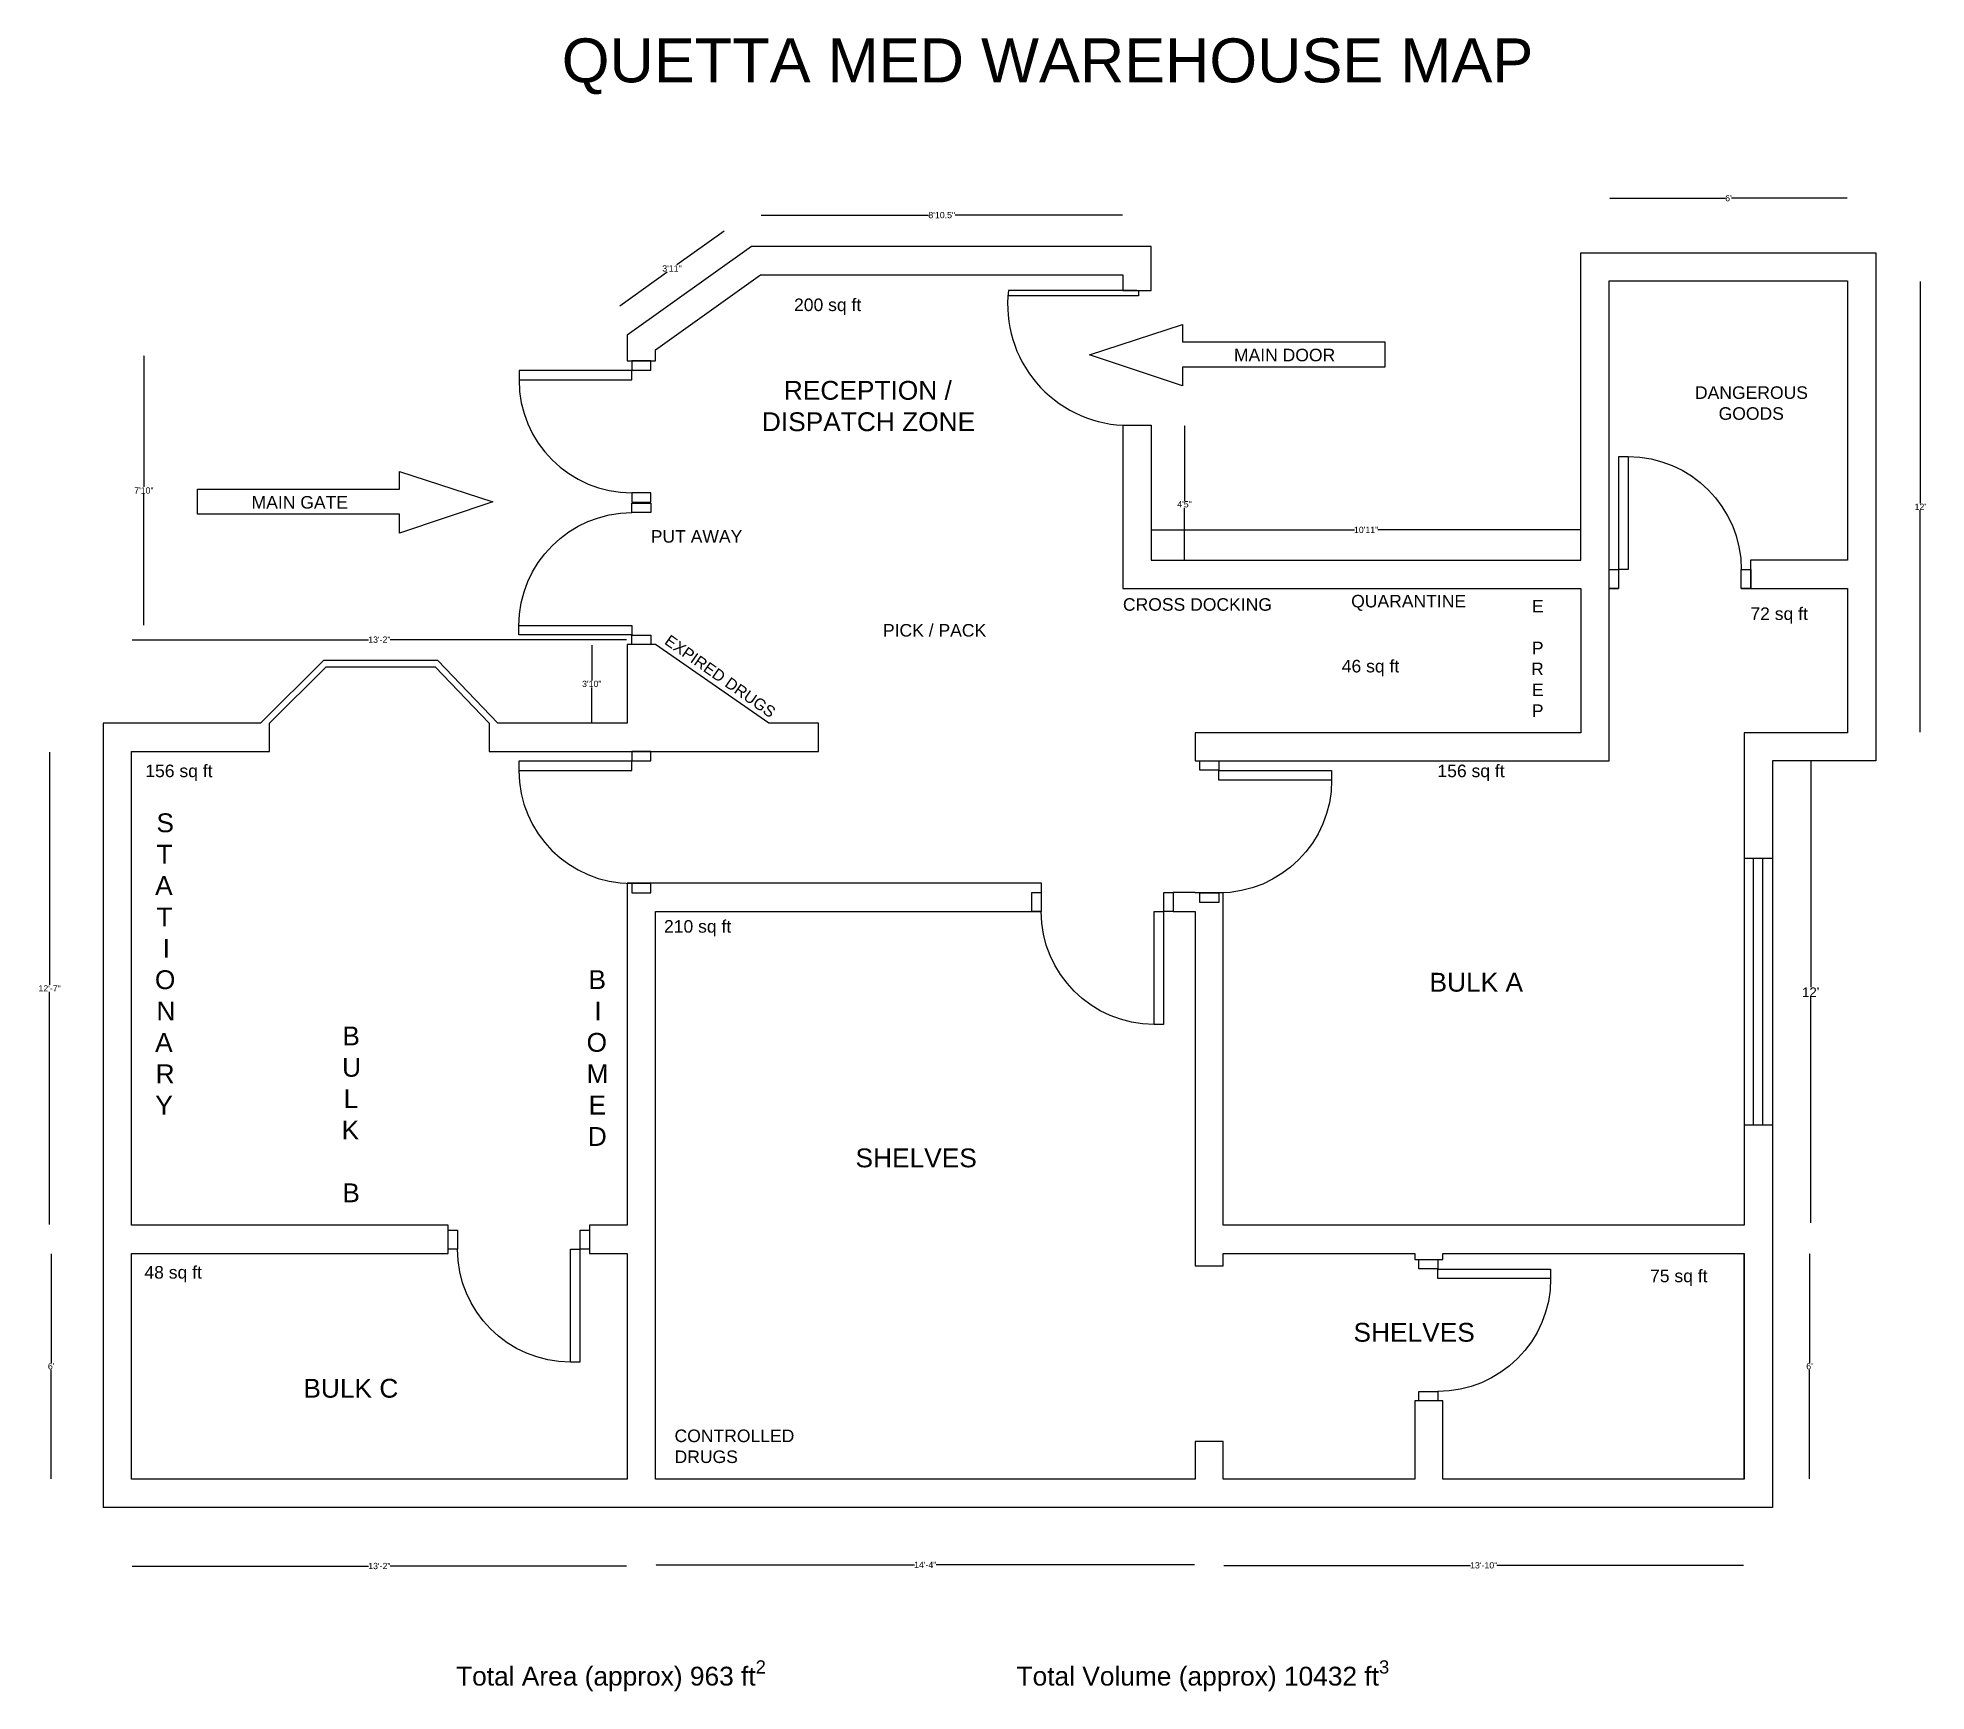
# Model space of a CAD drawing. Header units: inches. Extents: x 10 to 612, y -21 to 506.
import ezdxf

# ---------------------------------------------------------------- set-up
doc = ezdxf.new("R2010")
doc.units = ezdxf.units.IN
doc.header["$MEASUREMENT"] = 0
doc.layers.add('Door', color=6, linetype='Continuous')
doc.styles.get("Standard").update_dxf_attribs({"font": 'arial.ttf', "height": 2})
doc.dimstyles.get("Standard").update_dxf_attribs({"dimtxt": 3, "dimasz": 0.18, "dimexe": 0.18, "dimexo": 0.0625, "dimgap": 0.09, "dimtad": 0, "dimtih": 1, "dimtoh": 1, "dimdec": 0, "dimzin": 0, "dimdsep": 46, "dimlunit": 3, "dimtxsty": 'Standard', "dimcen": 0.09, "dimse1": 1, "dimse2": 1, "dimadec": 0, "dimazin": 0, "dimtfac": 1, "dimtdec": 0, "dimtofl": 0, "dimtmove": 0, "dimatfit": 3, "dimfxl": 1, "dimtolj": 1, "dimtzin": 0, "dimarcsym": 0})

# ---------------------------------------------------------------- blocks, each defined once
blk = doc.blocks.new('Door1')
at = {"layer": 'Door'}
for points in [[(-6.09, 6), (-6.09, 6), (-3.09, 6), (-3.09, 6), (-3.09, 42), (-3.09, 42), (-6.09, 42), (-6.09, 42)], [(-45.09, 0), (-45.09, 0), (-42.09, 0), (-42.09, 0), (-42.09, 6), (-42.09, 6), (-45.09, 6), (-45.09, 6)], [(-3, 0), (-3, 0), (0, 0), (0, 0), (0, 6), (0, 6), (-3, 6), (-3, 6)]]:
    blk.add_lwpolyline(points, close=True, dxfattribs=at)
blk.add_arc((-6.09, 6), 36, 90, 180, dxfattribs=at)
blk = doc.blocks.new('*D17')
at = {"color": 0, "lineweight": -2, "transparency": 16777216}
for p, q in [((575.24, 275.53), (575.24, 203.58)), ((575.24, 128.43), (575.24, 200.39))]:
    blk.add_line(p, q, dxfattribs=at)
at = {"color": 0, "transparency": 16777216}
for points in [[(575.21, 275.53), (575.27, 275.53), (575.24, 275.71)], [(575.21, 128.43), (575.27, 128.43), (575.24, 128.25)]]:
    blk.add_solid(points, dxfattribs=at)
at = {"layer": 'Defpoints', "color": 0, "transparency": 16777216}
for p in [(563.02, 275.71), (563.02, 128.25), (575.24, 128.25)]:
    blk.add_point(p, dxfattribs=at)
at = {"color": 0, "transparency": 16777216, "insert": (575.24, 201.98), "char_height": 2, "attachment_point": 5}
blk.add_mtext("\\A1;{\\H1.5x;12'}", dxfattribs=at)
blk = doc.blocks.new('*D18')
at = {"color": 0, "lineweight": -2, "transparency": 16777216}
for p, q in [((574.86, 118.53), (574.86, 83.82)), ((574.86, 46.89), (574.86, 81.6))]:
    blk.add_line(p, q, dxfattribs=at)
at = {"color": 0, "transparency": 16777216}
for points in [[(574.83, 118.53), (574.89, 118.53), (574.86, 118.71)], [(574.83, 46.89), (574.89, 46.89), (574.86, 46.71)]]:
    blk.add_solid(points, dxfattribs=at)
at = {"layer": 'Defpoints', "color": 0, "transparency": 16777216}
for p in [(554.02, 118.71), (554.02, 46.71), (574.86, 46.71)]:
    blk.add_point(p, dxfattribs=at)
at = {"color": 0, "transparency": 16777216, "insert": (574.86, 82.71), "char_height": 2, "attachment_point": 5}
blk.add_mtext("\\A1;6'", dxfattribs=at)
blk = doc.blocks.new('*D19')
at = {"color": 0, "lineweight": -2, "transparency": 16777216}
for p, q in [((610.17, 428.53), (610.17, 357.81)), ((610.17, 284.89), (610.17, 355.62))]:
    blk.add_line(p, q, dxfattribs=at)
at = {"color": 0, "transparency": 16777216}
for points in [[(610.14, 428.53), (610.2, 428.53), (610.17, 428.71)], [(610.14, 284.89), (610.2, 284.89), (610.17, 284.71)]]:
    blk.add_solid(points, dxfattribs=at)
at = {"layer": 'Defpoints', "color": 0, "transparency": 16777216}
for p in [(587.02, 428.71), (587.02, 284.71), (610.17, 284.71)]:
    blk.add_point(p, dxfattribs=at)
at = {"color": 0, "transparency": 16777216, "insert": (610.17, 356.71), "char_height": 2, "attachment_point": 5}
blk.add_mtext("\\A1;12'", dxfattribs=at)
blk = doc.blocks.new('*D20')
at = {"color": 0, "lineweight": -2, "transparency": 16777216}
for p, q in [((388.2, 19.27), (466.81, 19.27)), ((553.84, 19.27), (475.23, 19.27))]:
    blk.add_line(p, q, dxfattribs=at)
at = {"color": 0, "transparency": 16777216}
for points in [[(388.2, 19.3), (388.2, 19.24), (388.02, 19.27)], [(553.84, 19.3), (553.84, 19.24), (554.02, 19.27)]]:
    blk.add_solid(points, dxfattribs=at)
at = {"layer": 'Defpoints', "color": 0, "transparency": 16777216}
for p in [(388.02, 46.71), (554.02, 46.71), (388.02, 19.27)]:
    blk.add_point(p, dxfattribs=at)
at = {"color": 0, "transparency": 16777216, "insert": (471.02, 19.27), "char_height": 2, "attachment_point": 5}
blk.add_mtext('\\A1;13\'-10"', dxfattribs=at)
blk = doc.blocks.new('*D21')
at = {"color": 0, "lineweight": -2, "transparency": 16777216}
for p, q in [((207.2, 19.42), (289.59, 19.42)), ((378.84, 19.42), (296.45, 19.42))]:
    blk.add_line(p, q, dxfattribs=at)
at = {"color": 0, "transparency": 16777216}
for points in [[(207.2, 19.45), (207.2, 19.39), (207.02, 19.42)], [(378.84, 19.45), (378.84, 19.39), (379.02, 19.42)]]:
    blk.add_solid(points, dxfattribs=at)
at = {"layer": 'Defpoints', "color": 0, "transparency": 16777216}
for p in [(207.02, 46.71), (379.02, 46.71), (207.02, 19.42)]:
    blk.add_point(p, dxfattribs=at)
at = {"color": 0, "transparency": 16777216, "insert": (293.02, 19.42), "char_height": 2, "attachment_point": 5}
blk.add_mtext('\\A1;14\'-4"', dxfattribs=at)
blk = doc.blocks.new('*D22')
at = {"color": 0, "lineweight": -2, "transparency": 16777216}
for p, q in [((40.2, 19.05), (115.59, 19.05)), ((197.84, 19.05), (122.45, 19.05))]:
    blk.add_line(p, q, dxfattribs=at)
at = {"color": 0, "transparency": 16777216}
for points in [[(40.2, 19.08), (40.2, 19.02), (40.02, 19.05)], [(197.84, 19.08), (197.84, 19.02), (198.02, 19.05)]]:
    blk.add_solid(points, dxfattribs=at)
at = {"layer": 'Defpoints', "color": 0, "transparency": 16777216}
for p in [(40.02, 46.71), (198.02, 46.71), (40.02, 19.05)]:
    blk.add_point(p, dxfattribs=at)
at = {"color": 0, "transparency": 16777216, "insert": (119.02, 19.05), "char_height": 2, "attachment_point": 5}
blk.add_mtext('\\A1;13\'-2"', dxfattribs=at)
blk = doc.blocks.new('*D23')
at = {"color": 0, "lineweight": -2, "transparency": 16777216}
for p, q in [((14.41, 118.53), (14.41, 83.82)), ((14.41, 46.89), (14.41, 81.6))]:
    blk.add_line(p, q, dxfattribs=at)
at = {"color": 0, "transparency": 16777216}
for points in [[(14.38, 118.53), (14.44, 118.53), (14.41, 118.71)], [(14.38, 46.89), (14.44, 46.89), (14.41, 46.71)]]:
    blk.add_solid(points, dxfattribs=at)
at = {"layer": 'Defpoints', "color": 0, "transparency": 16777216}
for p in [(14.41, 118.71), (40.02, 118.71), (40.02, 46.71)]:
    blk.add_point(p, dxfattribs=at)
at = {"color": 0, "transparency": 16777216, "insert": (14.41, 82.71), "char_height": 2, "attachment_point": 5}
blk.add_mtext("\\A1;6'", dxfattribs=at)
blk = doc.blocks.new('*D24')
at = {"color": 0, "lineweight": -2, "transparency": 16777216}
for p, q in [((13.92, 278.53), (13.92, 204.31)), ((13.92, 127.89), (13.92, 202.12))]:
    blk.add_line(p, q, dxfattribs=at)
at = {"color": 0, "transparency": 16777216}
for points in [[(13.89, 278.53), (13.95, 278.53), (13.92, 278.71)], [(13.89, 127.89), (13.95, 127.89), (13.92, 127.71)]]:
    blk.add_solid(points, dxfattribs=at)
at = {"layer": 'Defpoints', "color": 0, "transparency": 16777216}
for p in [(13.92, 278.71), (40.02, 278.71), (40.02, 127.71)]:
    blk.add_point(p, dxfattribs=at)
at = {"color": 0, "transparency": 16777216, "insert": (13.92, 203.21), "char_height": 2, "attachment_point": 5}
blk.add_mtext('\\A1;12\'-7"', dxfattribs=at)
blk = doc.blocks.new('*D25')
at = {"color": 0, "lineweight": -2, "transparency": 16777216}
for p, q in [((40.2, 314.35), (115.59, 314.35)), ((197.84, 314.35), (122.45, 314.35))]:
    blk.add_line(p, q, dxfattribs=at)
at = {"color": 0, "transparency": 16777216}
for points in [[(40.2, 314.38), (40.2, 314.32), (40.02, 314.35)], [(197.84, 314.38), (197.84, 314.32), (198.02, 314.35)]]:
    blk.add_solid(points, dxfattribs=at)
at = {"layer": 'Defpoints', "color": 0, "transparency": 16777216}
for p in [(198.02, 314.35), (40.02, 278.71), (198.02, 278.71)]:
    blk.add_point(p, dxfattribs=at)
at = {"color": 0, "transparency": 16777216, "insert": (119.02, 314.35), "char_height": 2, "attachment_point": 5}
blk.add_mtext('\\A1;13\'-2"', dxfattribs=at)
blk = doc.blocks.new('*D26')
at = {"color": 0, "lineweight": -2, "transparency": 16777216}
for p, q in [((240.7, 449.7), (294.04, 449.7)), ((355.84, 449.7), (302.5, 449.7))]:
    blk.add_line(p, q, dxfattribs=at)
at = {"color": 0, "transparency": 16777216}
for points in [[(240.7, 449.73), (240.7, 449.67), (240.52, 449.7)], [(355.84, 449.73), (355.84, 449.67), (356.02, 449.7)]]:
    blk.add_solid(points, dxfattribs=at)
at = {"layer": 'Defpoints', "color": 0, "transparency": 16777216}
for p in [(240.52, 449.7), (240.52, 430.71), (356.02, 430.71)]:
    blk.add_point(p, dxfattribs=at)
at = {"color": 0, "transparency": 16777216, "insert": (298.27, 449.7), "char_height": 2, "attachment_point": 5}
blk.add_mtext('\\A1;8\'10.5"', dxfattribs=at)
blk = doc.blocks.new('*D28')
at = {"color": 0, "lineweight": -2, "transparency": 16777216}
for p, q in [((228.9, 444.56), (213.85, 433.8)), ((195.69, 420.82), (210.74, 431.58))]:
    blk.add_line(p, q, dxfattribs=at)
at = {"color": 0, "transparency": 16777216}
for points in [[(228.88, 444.58), (228.91, 444.54), (229.04, 444.66)], [(195.67, 420.85), (195.71, 420.8), (195.54, 420.72)]]:
    blk.add_solid(points, dxfattribs=at)
at = {"layer": 'Defpoints', "color": 0, "transparency": 16777216}
for p in [(229.04, 444.66), (195.54, 420.72), (195.54, 420.72)]:
    blk.add_point(p, dxfattribs=at)
at = {"color": 0, "transparency": 16777216, "insert": (212.29, 432.69), "char_height": 2, "attachment_point": 5}
blk.add_mtext('\\A1;3\'11"', dxfattribs=at)
blk = doc.blocks.new('*D29')
at = {"color": 0, "lineweight": -2, "transparency": 16777216}
for p, q in [((43.96, 404.83), (43.96, 363.04)), ((43.96, 319.03), (43.96, 360.82))]:
    blk.add_line(p, q, dxfattribs=at)
at = {"color": 0, "transparency": 16777216}
for points in [[(43.93, 404.83), (43.99, 404.83), (43.96, 405.01)], [(43.93, 319.03), (43.99, 319.03), (43.96, 318.85)]]:
    blk.add_solid(points, dxfattribs=at)
at = {"layer": 'Defpoints', "color": 0, "transparency": 16777216}
for p in [(207.02, 405.01), (43.96, 318.85), (202.52, 318.85)]:
    blk.add_point(p, dxfattribs=at)
at = {"color": 0, "transparency": 16777216, "insert": (43.96, 361.93), "char_height": 2, "attachment_point": 5}
blk.add_mtext('\\A1;7\'10"', dxfattribs=at)
blk = doc.blocks.new('*D30')
at = {"color": 0, "lineweight": -2, "transparency": 16777216}
for p, q in [((186.73, 312.59), (186.73, 301.35)), ((186.73, 287.89), (186.73, 299.13))]:
    blk.add_line(p, q, dxfattribs=at)
at = {"color": 0, "transparency": 16777216}
for points in [[(186.7, 312.59), (186.76, 312.59), (186.73, 312.77)], [(186.7, 287.89), (186.76, 287.89), (186.73, 287.71)]]:
    blk.add_solid(points, dxfattribs=at)
at = {"layer": 'Defpoints', "color": 0, "transparency": 16777216}
for p in [(198.02, 312.77), (186.73, 287.71), (198.02, 287.71)]:
    blk.add_point(p, dxfattribs=at)
at = {"color": 0, "transparency": 16777216, "insert": (186.73, 300.24), "char_height": 2, "attachment_point": 5}
blk.add_mtext('\\A1;3\'10"', dxfattribs=at)
blk = doc.blocks.new('*D31')
at = {"color": 0, "lineweight": -2, "transparency": 16777216}
for p, q in [((375.65, 382.53), (375.65, 358.61)), ((375.65, 339.89), (375.65, 356.39))]:
    blk.add_line(p, q, dxfattribs=at)
at = {"color": 0, "transparency": 16777216}
for points in [[(375.62, 382.53), (375.68, 382.53), (375.65, 382.71)], [(375.62, 339.89), (375.68, 339.89), (375.65, 339.71)]]:
    blk.add_solid(points, dxfattribs=at)
at = {"layer": 'Defpoints', "color": 0, "transparency": 16777216}
for p in [(365.02, 382.71), (365.02, 339.71), (375.65, 339.71)]:
    blk.add_point(p, dxfattribs=at)
at = {"color": 0, "transparency": 16777216, "insert": (375.65, 357.5), "char_height": 2, "attachment_point": 5}
blk.add_mtext('\\A1;4\'5"', dxfattribs=at)
blk = doc.blocks.new('*D32')
at = {"color": 0, "lineweight": -2, "transparency": 16777216}
for p, q in [((365.2, 349.35), (429.78, 349.35)), ((501.84, 349.35), (437.26, 349.35))]:
    blk.add_line(p, q, dxfattribs=at)
at = {"color": 0, "transparency": 16777216}
for points in [[(365.2, 349.38), (365.2, 349.32), (365.02, 349.35)], [(501.84, 349.38), (501.84, 349.32), (502.02, 349.35)]]:
    blk.add_solid(points, dxfattribs=at)
at = {"layer": 'Defpoints', "color": 0, "transparency": 16777216}
for p in [(502.02, 349.35), (365.02, 339.71), (502.02, 339.71)]:
    blk.add_point(p, dxfattribs=at)
at = {"color": 0, "transparency": 16777216, "insert": (433.52, 349.35), "char_height": 2, "attachment_point": 5}
blk.add_mtext('\\A1;10\'11"', dxfattribs=at)
blk = doc.blocks.new('*D33')
at = {"color": 0, "lineweight": -2, "transparency": 16777216}
for p, q in [((511.2, 455.07), (548, 455.07)), ((586.84, 455.07), (550.04, 455.07))]:
    blk.add_line(p, q, dxfattribs=at)
at = {"color": 0, "transparency": 16777216}
for points in [[(511.2, 455.1), (511.2, 455.04), (511.02, 455.07)], [(586.84, 455.1), (586.84, 455.04), (587.02, 455.07)]]:
    blk.add_solid(points, dxfattribs=at)
at = {"layer": 'Defpoints', "color": 0, "transparency": 16777216}
for p in [(587.02, 455.07), (511.02, 428.71), (587.02, 428.71)]:
    blk.add_point(p, dxfattribs=at)
at = {"color": 0, "transparency": 16777216, "insert": (549.02, 455.07), "char_height": 2, "attachment_point": 5}
blk.add_mtext("\\A1;6'", dxfattribs=at)

msp = doc.modelspace()

# ---------------------------------------------------------------- linework, layer by layer
for p, q in [((511.02, 330.71), (514.02, 330.71)), ((554.02, 244.71), (563.02, 244.71)), ((557.02, 159.71), (557.02, 244.71)), ((560.02, 159.71), (560.02, 244.71)), ((554.02, 159.71), (563.02, 159.71)), ((554.02, 46.71), (554.02, 118.71))]:
    msp.add_line(p, q)
for points in [[(356.02, 430.71), (356.02, 425.71), (365.02, 425.71), (365.02, 439.71), (237.63, 439.71), (198.02, 411.4), (198.02, 403.24), (207.02, 403.24), (207.02, 406.77), (240.52, 430.71)], [(375.06, 414.87), (375.06, 409.28), (439.49, 409.28), (439.49, 401.27), (375.06, 401.27), (375.06, 395.27), (345.39, 405.21)], [(125.49, 367.92), (155.16, 358.26), (125.49, 348.32), (125.49, 354.32), (61.05, 354.32), (61.05, 362.33), (125.49, 362.33)]]:
    msp.add_lwpolyline(points, close=True)
msp.add_lwpolyline([(360.52, 425.71), (319.52, 425.71, 0.434354), (356.02, 382.71), (365.02, 382.71), (365.02, 339.71), (502.02, 339.71), (502.02, 437.71), (596.02, 437.71), (596.02, 275.71), (563.02, 275.71), (563.02, 37.71), (31.02, 37.71)], format="xyb")
for points in [[(356.02, 382.71), (356.02, 330.71), (502.02, 330.71), (502.02, 284.71), (379.02, 284.71), (379.02, 275.71), (511.02, 275.71), (511.02, 428.71), (587.02, 428.71), (587.02, 339.71), (556.02, 339.71), (556.02, 330.71)], [(361.02, 425.71), (361.02, 424.01), (319.52, 424.01)], [(553.1, 330.71), (587.02, 330.71), (587.02, 284.71), (554.02, 284.71), (554.02, 127.71), (388.02, 127.71), (388.02, 233.66), (379.02, 233.66), (379.02, 233.71), (372.02, 233.71)], [(372.02, 233.72), (372.02, 227.71), (379.02, 227.71), (379.02, 114.71), (388.02, 114.71), (388.02, 118.71), (449.02, 118.71), (449.02, 116.81), (458.02, 116.81), (458.02, 118.71), (554.02, 118.71), (554.02, 46.71), (458.02, 46.71), (458.02, 71.71), (449.02, 71.71), (449.02, 46.71), (388.02, 46.71), (388.02, 58.71), (379.02, 58.71), (379.02, 46.71), (207.02, 46.71), (207.02, 227.71), (330.02, 227.71), (330.02, 236.71), (207.02, 236.71), (198.02, 236.71), (198.02, 127.71), (186.02, 127.71), (186.02, 118.71), (198.02, 118.71), (198.02, 46.71), (40.02, 46.71), (40.02, 118.71), (140.93, 118.71), (140.93, 127.71), (40.02, 127.71), (40.02, 278.71), (84.02, 278.71), (84.02, 287.71), (102.05, 305.71), (136.81, 305.71), (154.02, 287.71), (154.02, 278.71), (198.02, 278.71), (259.02, 278.71), (259.02, 287.71), (243.21, 287.71), (207.02, 312.77), (198.02, 312.77), (198.02, 287.71), (156.79, 287.71), (137.66, 307.71), (101.22, 307.71), (81.19, 287.71), (31.02, 287.71), (31.02, 37.71)]]:
    msp.add_lwpolyline(points)

# ---------------------------------------------------------------- block references
at = {"layer": 'Door', "color": 0, "lineweight": 20, "rotation": 90.00000000000001}
for p in [(205.54, 403.24), (205.5, 278.71)]:
    msp.add_blockref('Door1', p, dxfattribs=at)
at = {"layer": 'Door', "xscale": -1}
msp.add_blockref('Door1', (511.02, 330.71), dxfattribs=at)
at = {"layer": 'Door', "color": 0, "lineweight": 20, "xscale": -1, "rotation": 90}
msp.add_blockref('Door1', (205.53, 312.77), dxfattribs=at)
at = {"layer": 'Door', "xscale": -1}
for p, rotation in [((380.55, 275.71), 270), ((372.07, 233.72), 180), ((186.02, 126.09), 180), ((450.35, 116.76), 270)]:
    msp.add_blockref('Door1', p, dxfattribs=dict(at, rotation=rotation))

# ---------------------------------------------------------------- texts
at = {"attachment_point": 1}
for s, width, heights, insert, char_height in [('\\pi125.41;QUETTA MED WAREHOUSE MAP', 558.83, [25.51], (51.76, 506.03), 14), ('200 sq ft', 26.4834, [0], (251.19, 423.11), 4), ('\\pi16.279;MAIN DOOR', 64.3588, [8.01], (375.13, 407.1), 4), ('\\pi11.945;RECEPTION /\\P\\pi4.946;DISPATCH ZONE', 76.7882, [26.93], (236, 396.84), 6), ('\\pi7.6598;DANGEROUS \\P\\pi15.2;GOODS', 50.613, [20.03], (530.69, 395.12), 4), ('\\pi17.169;MAIN GATE', 64.3588, [8.01], (61.13, 360.15), 4), ('PUT AWAY', 70.8068, [0], (205.53, 349.28), 4), ('CROSS DOCKING', 57.0323, [0], (356.02, 327.58), 4), ('QUARANTINE ', 42.7015, [0], (428.77, 328.64), 4), ('\\pi12.076;E\\P\\pi13.569;\\P\\pi12.042;P\\P\\pi11.806;R\\P\\pi12.076;E\\P\\pi12.042;P', 27.1378, [0], (474.32, 327.05), 4), ('PICK / PACK', 51.1168, [0], (279.53, 319.35), 4), ('72 sq ft', 26.4834, [0], (556.02, 324.64), 4), ('46 sq ft', 26.4834, [0], (425.77, 307.92), 4), ('156 sq ft', 26.4834, [0], (44.42, 274.53), 4), ('156 sq ft', 26.4834, [0], (456.26, 274.53), 4), ('\\pi4.0923;S\\P\\pi4.1025;T\\P\\pi3.6789;A\\P\\pi4.1025;T\\P\\pi6.0834;I\\P\\pi3.6114;O\\P\\pi4.1168;N\\P\\pi3.6789;A\\P\\pi3.8365;R\\P\\pi3.73;Y', 12.9608, [0], (43.87, 258.98), 6), ('210 sq ft', 40.4137, [0], (209.74, 224.96), 4), ('\\pi9.1894;B\\P\\pi11.058;I\\P\\pi8.5857;O\\P\\pi8.5918;M\\P\\pi9.216;E\\P\\pi8.9745;D', 22.9095, [74.69], (176.49, 209), 6), ('\\pi18.03;BULK A ', 65.2738, [0], (435.71, 208.16), 6), ('\\pi4.8259;B\\P\\pi4.7318;U\\P\\pi5.2168;L\\P\\pi4.6111;K\\P\\pi7.0913;\\P\\pi4.8259;B', 14.1825, [0], (102.4, 191.04), 6), ('\\pi7.4367;SHELVES', 52.7274, [0], (263.35, 152.16), 6), ('48 sq ft', 30.1854, [0], (44.13, 114.68), 4), ('75 sq ft', 28.4771, [0], (524.03, 113.53), 4), ('\\pi7.4367;SHELVES', 52.7274, [0], (422.07, 96.56), 6), ('BULK C', 55.2106, [0], (94.8, 78.72), 6), ('CONTROLLED \\PDRUGS', 79.9061, [0], (213.11, 62.56), 4), ('\\A1;\\pi109.36;Total Area (approx) 963 ft{\\H0.7x;\\S2^ ;}  ^I^I^I^ITotal Volume (approx) 10432 ft{\\H0.7x;\\S3^ ;} ', 528.821, [0], (34.11, -11.01), 6)]:
    msp.add_mtext_dynamic_manual_height_columns(s, width=width, gutter_width=20, heights=heights, dxfattribs=dict(at, insert=insert, char_height=char_height))
at = {"insert": (211.69, 316.17), "char_height": 3.6, "attachment_point": 1, "rotation": 324.84395}
msp.add_mtext_dynamic_manual_height_columns('EXPIRED DRUGS', width=50.0884, gutter_width=20, heights=[0], dxfattribs=at)

# ---------------------------------------------------------------- dimensions: what is measured, and where the dimension line sits
for base, p1, p2, text, picture, middle in [((587.02, 455.07), (511.02, 428.71), (587.02, 428.71), "6'", '*D33', (549.02, 455.07)), ((240.52, 449.7), (356.02, 430.71), (240.52, 430.71), '8\'10.5"', '*D26', (298.27, 449.7))]:
    dim = msp.add_linear_dim(base=base, p1=p1, p2=p2, text=text, dimstyle='Standard')
    dim.commit()
    dim.dimension.update_dxf_attribs({"geometry": picture, "text_midpoint": middle})
for base, p1, p2, angle, text, picture, middle, dimtype in [((195.54, 420.72), (229.04, 444.66), (195.54, 420.72), 215.5578, '3\'11"', '*D28', (212.29, 432.69), 161), ((375.65, 339.71), (365.02, 382.71), (365.02, 339.71), 90, '4\'5"', '*D31', (375.65, 357.5), 160)]:
    dim = msp.add_linear_dim(base=base, p1=p1, p2=p2, angle=angle, text=text, dimstyle='Standard')
    dim.commit()
    dim.dimension.update_dxf_attribs({"geometry": picture, "text_midpoint": middle, "dimtype": dimtype})
for base, p1, p2, picture, middle in [((610.17, 284.71), (587.02, 428.71), (587.02, 284.71), '*D19', (610.17, 356.71)), ((13.92, 278.71), (40.02, 127.71), (40.02, 278.71), '*D24', (13.92, 203.21)), ((574.86, 46.71), (554.02, 118.71), (554.02, 46.71), '*D18', (574.86, 82.71))]:
    dim = msp.add_linear_dim(base=base, p1=p1, p2=p2, angle=90, dimstyle='Standard')
    dim.commit()
    dim.dimension.update_dxf_attribs({"geometry": picture, "text_midpoint": middle})
for base, p1, p2, text, picture, middle in [((43.96, 318.85), (207.02, 405.01), (202.52, 318.85), '7\'10"', '*D29', (43.96, 361.93)), ((186.73, 287.71), (198.02, 312.77), (198.02, 287.71), '3\'10"', '*D30', (186.73, 300.24)), ((575.24, 128.25), (563.02, 275.71), (563.02, 128.25), "{\\H1.5x;12'}", '*D17', (575.24, 201.98))]:
    dim = msp.add_linear_dim(base=base, p1=p1, p2=p2, angle=90, text=text, dimstyle='Standard')
    dim.commit()
    dim.dimension.update_dxf_attribs({"geometry": picture, "text_midpoint": middle})
dim = msp.add_linear_dim(base=(502.02, 349.35), p1=(365.02, 339.71), p2=(502.02, 339.71), text='10\'11"', dimstyle='Standard')
dim.commit()
dim.dimension.update_dxf_attribs({"geometry": '*D32', "text_midpoint": (433.52, 349.35), "dimtype": 160})
dim = msp.add_linear_dim(base=(198.02, 314.35), p1=(40.02, 278.71), p2=(198.02, 278.71), dimstyle='Standard')
dim.commit()
dim.dimension.update_dxf_attribs({"geometry": '*D25', "text_midpoint": (119.02, 314.35), "dimtype": 160})
dim = msp.add_linear_dim(base=(14.41, 118.71), p1=(40.02, 46.71), p2=(40.02, 118.71), angle=90, dimstyle='Standard')
dim.commit()
dim.dimension.update_dxf_attribs({"geometry": '*D23', "text_midpoint": (14.41, 82.71), "dimtype": 160})
for base, p1, p2, picture, middle in [((40.02, 19.05), (198.02, 46.71), (40.02, 46.71), '*D22', (119.02, 19.05)), ((207.02, 19.42), (379.02, 46.71), (207.02, 46.71), '*D21', (293.02, 19.42)), ((388.02, 19.27), (554.02, 46.71), (388.02, 46.71), '*D20', (471.02, 19.27))]:
    dim = msp.add_linear_dim(base=base, p1=p1, p2=p2, dimstyle='Standard')
    dim.commit()
    dim.dimension.update_dxf_attribs({"geometry": picture, "text_midpoint": middle})

doc.saveas('drawing.dxf')
